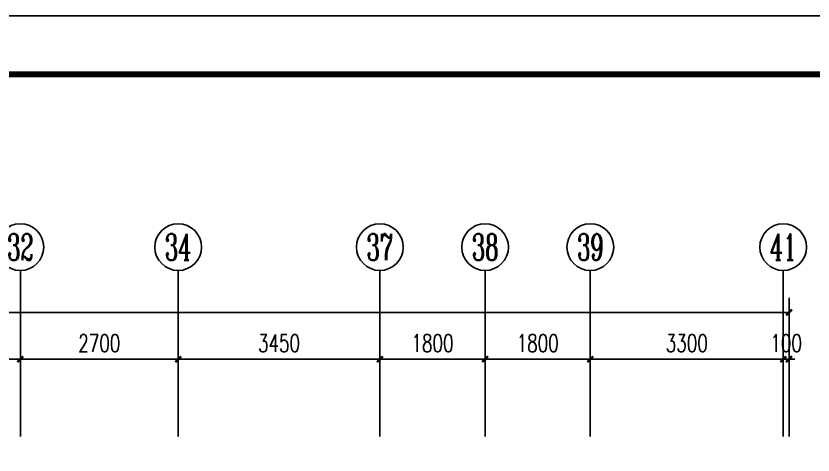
# Model space of a CAD drawing. Extents: x -993182 to -819982, y 169304 to 600104.
# Drawn here: x -939675 to -926038, y 285584 to 293104 of the extents above; entities that cross this region are included whole.
import ezdxf
from ezdxf.enums import TextEntityAlignment as Align

# ---------------------------------------------------------------- set-up
doc = ezdxf.new("R2010")
doc.units = 0
doc.header["$LTSCALE"] = 1000
doc.header["$MEASUREMENT"] = 0
for name, color, linetype in [('AXIS', 3, 'Continuous'), ('AXIS_TEXT', 7, 'Continuous'), ('PUB_TITLE', 146, 'Continuous'), ('面层', 215, 'Continuous')]:
    doc.layers.add(name, color=color, linetype=linetype)
doc.styles.add('_TCH_AXIS', font='COMPLEX', dxfattribs={"bigfont": 'GBCBIG'})
doc.styles.add('_TCH_DIM_T3', font='SIMPLEX', dxfattribs={"width": 0.705882, "bigfont": 'GBCBIG'})
doc.styles.add('COMPLEX', font='COMPLEX')
doc.dimstyles.new('_TCH_ARCH&&100', dxfattribs={"dimtxt": 297.5, "dimasz": 100, "dimexe": 250, "dimexo": 300, "dimgap": 126.25, "dimtad": 1, "dimdec": 0, "dimzin": 0, "dimdsep": 46, "dimtxsty": '_TCH_DIM_T3', "dimblk": 'ARCHTICK', "dimcen": 0.09, "dimclrt": 7, "dimazin": 2, "dimtfac": 1, "dimtdec": 0, "dimtix": 1, "dimtmove": 2, "dimatfit": 3, "dimfxl": 0, "dimtolj": 1, "dimtzin": 0, "dimarcsym": 0})

# ---------------------------------------------------------------- blocks, each defined once
blk = doc.blocks.new('_AXISO')
blk.add_circle((0, 0), 0.5)
at = {"layer": 'AXIS_TEXT', "style": 'COMPLEX', "width": 1.041667}
blk.add_attdef('A', text='', height=0.56, dxfattribs=at).set_placement((-0.25, -0.28), (0.25, -0.28), align=Align.FIT)
blk = doc.blocks.new('_ArchTick')
at = {"color": 0, "linetype": 'ByBlock', "const_width": 0.4}
blk.add_lwpolyline([(-0.5, -0.5), (0.5, 0.5)], dxfattribs=at)
blk = doc.blocks.new('*D932')
at = {"layer": 'AXIS', "color": 0, "lineweight": -2}
for p, q in [((-343309, -458420), (-343309, -456044)), ((-287609, -458420), (-287609, -456044)), ((-343309, -456294), (-287609, -456294))]:
    blk.add_line(p, q, dxfattribs=at)
at = {"layer": 'Defpoints', "color": 0}
for p in [(-287609, -456294), (-343309, -458720), (-287609, -458720)]:
    blk.add_point(p, dxfattribs=at)
at = {"layer": 'AXIS', "color": 0, "lineweight": -2, "xscale": 100, "yscale": 100, "zscale": 100, "rotation": 180}
blk.add_blockref('_ArchTick', (-343309, -456294), dxfattribs=at)
at = {"layer": 'AXIS', "color": 0, "lineweight": -2, "xscale": 100, "yscale": 100, "zscale": 100}
blk.add_blockref('_ArchTick', (-287609, -456294), dxfattribs=at)
at = {"layer": 'AXIS', "color": 7, "insert": (-315459, -456019), "char_height": 297.5, "attachment_point": 5, "style": '_TCH_DIM_T3'}
blk.add_mtext('\\A1;55700', dxfattribs=at)
blk = doc.blocks.new('*D949')
at = {"layer": 'AXIS', "color": 0, "lineweight": -2}
for p, q in [((-302759, -458420), (-302759, -456844)), ((-300759, -458420), (-300759, -456844)), ((-302759, -457094), (-300759, -457094))]:
    blk.add_line(p, q, dxfattribs=at)
at = {"layer": 'Defpoints', "color": 0}
for p in [(-300759, -457094), (-302759, -458720), (-300759, -458720)]:
    blk.add_point(p, dxfattribs=at)
at = {"layer": 'AXIS', "color": 0, "lineweight": -2, "xscale": 100, "yscale": 100, "zscale": 100, "rotation": 180}
blk.add_blockref('_ArchTick', (-302759, -457094), dxfattribs=at)
at = {"layer": 'AXIS', "color": 0, "lineweight": -2, "xscale": 100, "yscale": 100, "zscale": 100}
blk.add_blockref('_ArchTick', (-300759, -457094), dxfattribs=at)
at = {"layer": 'AXIS', "color": 7, "insert": (-301759, -456819), "char_height": 297.5, "attachment_point": 5, "style": '_TCH_DIM_T3'}
blk.add_mtext('\\A1;2000', dxfattribs=at)
blk = doc.blocks.new('*D950')
at = {"layer": 'AXIS', "color": 0, "lineweight": -2}
for p, q in [((-300759, -458420), (-300759, -456844)), ((-298059, -458420), (-298059, -456844)), ((-300759, -457094), (-298059, -457094))]:
    blk.add_line(p, q, dxfattribs=at)
at = {"layer": 'Defpoints', "color": 0}
for p in [(-298059, -457094), (-300759, -458720), (-298059, -458720)]:
    blk.add_point(p, dxfattribs=at)
at = {"layer": 'AXIS', "color": 0, "lineweight": -2, "xscale": 100, "yscale": 100, "zscale": 100, "rotation": 180}
blk.add_blockref('_ArchTick', (-300759, -457094), dxfattribs=at)
at = {"layer": 'AXIS', "color": 0, "lineweight": -2, "xscale": 100, "yscale": 100, "zscale": 100}
blk.add_blockref('_ArchTick', (-298059, -457094), dxfattribs=at)
at = {"layer": 'AXIS', "color": 7, "insert": (-299409, -456819), "char_height": 297.5, "attachment_point": 5, "style": '_TCH_DIM_T3'}
blk.add_mtext('\\A1;2700', dxfattribs=at)
blk = doc.blocks.new('*D951')
at = {"layer": 'AXIS', "color": 0, "lineweight": -2}
for p, q in [((-298059, -458420), (-298059, -456844)), ((-294609, -458420), (-294609, -456844)), ((-298059, -457094), (-294609, -457094))]:
    blk.add_line(p, q, dxfattribs=at)
at = {"layer": 'Defpoints', "color": 0}
for p in [(-294609, -457094), (-298059, -458720), (-294609, -458720)]:
    blk.add_point(p, dxfattribs=at)
at = {"layer": 'AXIS', "color": 0, "lineweight": -2, "xscale": 100, "yscale": 100, "zscale": 100, "rotation": 180}
blk.add_blockref('_ArchTick', (-298059, -457094), dxfattribs=at)
at = {"layer": 'AXIS', "color": 0, "lineweight": -2, "xscale": 100, "yscale": 100, "zscale": 100}
blk.add_blockref('_ArchTick', (-294609, -457094), dxfattribs=at)
at = {"layer": 'AXIS', "color": 7, "insert": (-296334, -456819), "char_height": 297.5, "attachment_point": 5, "style": '_TCH_DIM_T3'}
blk.add_mtext('\\A1;3450', dxfattribs=at)
blk = doc.blocks.new('*D952')
at = {"layer": 'AXIS', "color": 0, "lineweight": -2}
for p, q in [((-294609, -458420), (-294609, -456844)), ((-292809, -458420), (-292809, -456844)), ((-294609, -457094), (-292809, -457094))]:
    blk.add_line(p, q, dxfattribs=at)
at = {"layer": 'Defpoints', "color": 0}
for p in [(-292809, -457094), (-294609, -458720), (-292809, -458720)]:
    blk.add_point(p, dxfattribs=at)
at = {"layer": 'AXIS', "color": 0, "lineweight": -2, "xscale": 100, "yscale": 100, "zscale": 100, "rotation": 180}
blk.add_blockref('_ArchTick', (-294609, -457094), dxfattribs=at)
at = {"layer": 'AXIS', "color": 0, "lineweight": -2, "xscale": 100, "yscale": 100, "zscale": 100}
blk.add_blockref('_ArchTick', (-292809, -457094), dxfattribs=at)
at = {"layer": 'AXIS', "color": 7, "insert": (-293709, -456819), "char_height": 297.5, "attachment_point": 5, "style": '_TCH_DIM_T3'}
blk.add_mtext('\\A1;1800', dxfattribs=at)
blk = doc.blocks.new('*D953')
at = {"layer": 'AXIS', "color": 0, "lineweight": -2}
for p, q in [((-292809, -458420), (-292809, -456844)), ((-291009, -458420), (-291009, -456844)), ((-292809, -457094), (-291009, -457094))]:
    blk.add_line(p, q, dxfattribs=at)
at = {"layer": 'Defpoints', "color": 0}
for p in [(-291009, -457094), (-292809, -458720), (-291009, -458720)]:
    blk.add_point(p, dxfattribs=at)
at = {"layer": 'AXIS', "color": 0, "lineweight": -2, "xscale": 100, "yscale": 100, "zscale": 100, "rotation": 180}
blk.add_blockref('_ArchTick', (-292809, -457094), dxfattribs=at)
at = {"layer": 'AXIS', "color": 0, "lineweight": -2, "xscale": 100, "yscale": 100, "zscale": 100}
blk.add_blockref('_ArchTick', (-291009, -457094), dxfattribs=at)
at = {"layer": 'AXIS', "color": 7, "insert": (-291909, -456819), "char_height": 297.5, "attachment_point": 5, "style": '_TCH_DIM_T3'}
blk.add_mtext('\\A1;1800', dxfattribs=at)
blk = doc.blocks.new('*D954')
at = {"layer": 'AXIS', "color": 0, "lineweight": -2}
for p, q in [((-291009, -458420), (-291009, -456844)), ((-287709, -458420), (-287709, -456844)), ((-291009, -457094), (-287709, -457094))]:
    blk.add_line(p, q, dxfattribs=at)
at = {"layer": 'Defpoints', "color": 0}
for p in [(-287709, -457094), (-291009, -458720), (-287709, -458720)]:
    blk.add_point(p, dxfattribs=at)
at = {"layer": 'AXIS', "color": 0, "lineweight": -2, "xscale": 100, "yscale": 100, "zscale": 100, "rotation": 180}
blk.add_blockref('_ArchTick', (-291009, -457094), dxfattribs=at)
at = {"layer": 'AXIS', "color": 0, "lineweight": -2, "xscale": 100, "yscale": 100, "zscale": 100}
blk.add_blockref('_ArchTick', (-287709, -457094), dxfattribs=at)
at = {"layer": 'AXIS', "color": 7, "insert": (-289359, -456819), "char_height": 297.5, "attachment_point": 5, "style": '_TCH_DIM_T3'}
blk.add_mtext('\\A1;3300', dxfattribs=at)
blk = doc.blocks.new('*D955')
at = {"layer": 'AXIS', "color": 0, "lineweight": -2}
for p, q in [((-287709, -458420), (-287709, -456844)), ((-287609, -458420), (-287609, -456844)), ((-287709, -457094), (-287809, -457094)), ((-287709, -457094), (-287609, -457094)), ((-287609, -457094), (-287509, -457094))]:
    blk.add_line(p, q, dxfattribs=at)
at = {"layer": 'Defpoints', "color": 0}
for p in [(-287609, -457094), (-287709, -458720), (-287609, -458720)]:
    blk.add_point(p, dxfattribs=at)
at = {"layer": 'AXIS', "color": 0, "lineweight": -2, "xscale": 100, "yscale": 100, "zscale": 100}
blk.add_blockref('_ArchTick', (-287709, -457094), dxfattribs=at)
at = {"layer": 'AXIS', "color": 0, "lineweight": -2, "xscale": 100, "yscale": 100, "zscale": 100, "rotation": 180}
blk.add_blockref('_ArchTick', (-287609, -457094), dxfattribs=at)
at = {"layer": 'AXIS', "color": 7, "insert": (-287659, -456819), "char_height": 297.5, "attachment_point": 5, "style": '_TCH_DIM_T3'}
blk.add_mtext('\\A1;100', dxfattribs=at)
blk = doc.blocks.new('5#、7#楼参照')
at = {"layer": 'AXIS'}
for p, q in [((-300758.8, -457774.7), (-300758.8, -455574.4)), ((-298058.8, -457774.7), (-298058.8, -455574.4)), ((-294608.8, -457774.7), (-294608.8, -455574.4)), ((-292808.8, -457774.7), (-292808.8, -455574.4)), ((-291008.8, -457774.7), (-291008.8, -455574.4)), ((-287708.8, -457774.7), (-287708.8, -455574.4))]:
    blk.add_line(p, q, dxfattribs=at)
at = {"layer": 'PUB_TITLE'}
blk.add_lwpolyline([(-354342.7, -510615.5), (-270242.7, -510615.5), (-270242.7, -451215.5), (-354342.7, -451215.5)], close=True, dxfattribs=at)
at = {"layer": 'PUB_TITLE', "const_width": 100}
blk.add_lwpolyline([(-351842.7, -509615.5), (-271242.7, -509615.5), (-271242.7, -452215.5), (-351842.7, -452215.5)], close=True, dxfattribs=at)
at = {"layer": 'AXIS'}
ref = blk.add_blockref('_AXISO', (-300758.8, -455174.4), dxfattribs=dict(at, xscale=800, yscale=800, zscale=800))
ref.add_attrib('A', '32', dxfattribs={"layer": 'AXIS_TEXT', "height": 452.55, "style": '_TCH_AXIS', "width": 0.636364}).set_placement((-300985.1, -455400.7), (-300532.5, -455400.7), align=Align.FIT)
ref = blk.add_blockref('_AXISO', (-298058.8, -455174.4), dxfattribs=dict(at, xscale=800, yscale=800, zscale=800))
ref.add_attrib('A', '34', dxfattribs={"layer": 'AXIS_TEXT', "height": 452.55, "style": '_TCH_AXIS', "width": 0.6}).set_placement((-298285.1, -455400.7), (-297832.5, -455400.7), align=Align.FIT)
ref = blk.add_blockref('_AXISO', (-294608.8, -455174.4), dxfattribs=dict(at, xscale=800, yscale=800, zscale=800))
ref.add_attrib('A', '37', dxfattribs={"layer": 'AXIS_TEXT', "height": 452.55, "style": '_TCH_AXIS', "width": 0.636364}).set_placement((-294835.1, -455400.7), (-294382.5, -455400.7), align=Align.FIT)
ref = blk.add_blockref('_AXISO', (-292808.8, -455174.4), dxfattribs=dict(at, xscale=800, yscale=800, zscale=800))
ref.add_attrib('A', '38', dxfattribs={"layer": 'AXIS_TEXT', "height": 452.55, "style": '_TCH_AXIS', "width": 0.636364}).set_placement((-293035.1, -455400.7), (-292582.5, -455400.7), align=Align.FIT)
ref = blk.add_blockref('_AXISO', (-291008.8, -455174.4), dxfattribs=dict(at, xscale=800, yscale=800, zscale=800))
ref.add_attrib('A', '39', dxfattribs={"layer": 'AXIS_TEXT', "height": 452.55, "style": '_TCH_AXIS', "width": 0.636364}).set_placement((-291235.1, -455400.7), (-290782.5, -455400.7), align=Align.FIT)
ref = blk.add_blockref('_AXISO', (-287708.8, -455174.4), dxfattribs=dict(at, xscale=800, yscale=800, zscale=800))
ref.add_attrib('A', '41', dxfattribs={"layer": 'AXIS_TEXT', "height": 452.55, "style": '_TCH_AXIS', "width": 0.7}).set_placement((-287935.1, -455400.7), (-287482.5, -455400.7), align=Align.FIT)
for p1, p2, distance, picture, middle in [((-343308.8, -458720), (-287608.8, -458720), 2425.6, '*D932', (-315458.8, -456019.4)), ((-302758.8, -458720), (-300758.8, -458720), 1625.6, '*D949', (-301758.8, -456819.4)), ((-300758.8, -458720), (-298058.8, -458720), 1625.6, '*D950', (-299408.8, -456819.4)), ((-298058.8, -458720), (-294608.8, -458720), 1625.6, '*D951', (-296333.8, -456819.4)), ((-294608.8, -458720), (-292808.8, -458720), 1625.6, '*D952', (-293708.8, -456819.4)), ((-292808.8, -458720), (-291008.8, -458720), 1625.6, '*D953', (-291908.8, -456819.4)), ((-291008.8, -458720), (-287708.8, -458720), 1625.6, '*D954', (-289358.8, -456819.4)), ((-287708.8, -458720), (-287608.8, -458720), 1625.6, '*D955', (-287658.8, -456819.4))]:
    dim = blk.add_aligned_dim(p1=p1, p2=p2, distance=distance, dimstyle='_TCH_ARCH&&100', dxfattribs=at)
    dim.commit()
    dim.dimension.update_dxf_attribs({"geometry": picture, "text_midpoint": middle})

msp = doc.modelspace()

# ---------------------------------------------------------------- block references
at = {"layer": '面层'}
msp.add_blockref('5#、7#楼参照', (-638840, 744319), dxfattribs=at)

doc.saveas('drawing.dxf')
